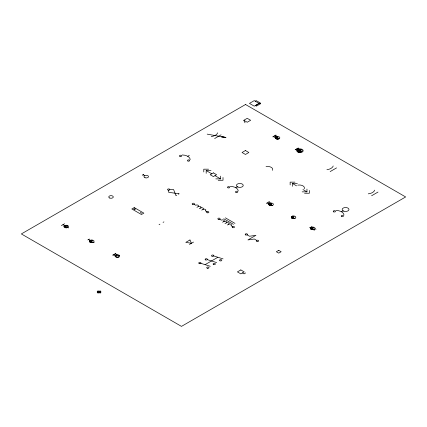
<?xml version="1.0" encoding="UTF-8"?>
<svg xmlns="http://www.w3.org/2000/svg" width="427" height="427" viewBox="0 0 427 427"><rect width="100%" height="100%" fill="white"/><g stroke="black" fill="none" stroke-linecap="round" stroke-linejoin="round"><path stroke-width="0.64" d="M168.729 190.212L168.665 192.331L179.143 193.757L178.342 194.221M255.282 101.194L256.243 100.639L260.598 103.153L259.637 103.708L254.268 100.617L249.464 103.393L254.268 106.168L259.072 103.393M142.244 175.23L143.846 174.307M61.381 225.611L64.584 223.764M243.822 120.281L247.228 118.316L250.628 120.281L247.228 122.245L243.822 120.281L245.023 122.821M214.664 138.524L221.069 134.825M187.741 156.303L189.342 155.38M133.902 209.476L135.242 208.702M87.802 239.942L89.403 239.019M272.746 136.864L275.949 135.012M176.741 195.144L175.94 195.609L173.602 189.556L169.797 189.556A1.132 0.651 0 0 1 168.099 190.127A1.132 0.651 0 0 1 168.099 188.99A1.132 0.651 0 0 1 169.797 189.556M159.057 224.687L159.922 224.186M163.061 222.376L163.925 221.875M112.621 255.197L115.824 253.35M295.164 149.808L298.366 147.955M196.927 207.346L198.128 206.652A1.697 0.982 0 0 1 200.53 206.652A1.697 0.982 0 0 1 200.53 208.04L199.329 208.734M235.768 187.693L237.369 186.77M201.731 210.121L202.932 209.427A1.697 0.982 0 0 1 205.334 209.427A1.697 0.982 0 0 1 205.334 210.815L206.935 211.739M222.574 222.227L223.775 221.538A1.697 0.982 0 0 1 226.177 221.538A1.697 0.982 0 0 1 226.177 222.921L224.976 223.615M189.412 244.447L193.554 242.061M227.377 225.002L228.578 224.308A1.697 0.982 0 0 1 230.98 224.308A1.697 0.982 0 0 1 230.98 225.696L232.582 226.62M266.341 203.428L269.544 201.576M330.151 171.595L336.556 167.896M205.056 264.671L217.866 257.273M341.509 211.76L343.111 210.837M371.597 195.758L378.002 192.065M245.626 272.933L244.025 273.856L242.424 272.933M269.41 203.503L271.209 203.465M276.237 136.741L277.262 136.741M275.81 136.95L277.678 136.95M275.564 137.163L277.844 137.163M275.404 137.371L277.881 137.371M275.314 137.579L277.796 137.579M275.287 137.788L277.55 137.788A1.132 0.651 0 0 0 277.55 136.864A1.132 0.651 0 0 0 275.949 136.864L274.347 135.941M275.314 137.996L277.304 137.996M275.404 138.204L277.219 138.204M275.564 138.417L277.256 138.417M275.81 138.626L277.422 138.626M276.189 138.834L277.838 138.834M276.915 139.042L278.185 139.042M298.654 149.685L299.679 149.685M298.227 149.893L300.096 149.893M297.982 150.101L300.261 150.101M297.822 150.315L300.298 150.315M297.731 150.523L300.213 150.523M297.704 150.731L299.967 150.731A1.132 0.651 0 0 0 299.967 149.808A1.132 0.651 0 0 0 298.366 149.808M297.731 150.939L299.722 150.939M297.822 151.147L299.637 151.147M297.982 151.361L299.674 151.361M298.227 151.569L299.839 151.569M298.606 151.777L300.256 151.777M299.332 151.985L300.603 151.985M208.589 169.183L203.786 169.183L203.786 171.953M206.188 173.341L206.188 170.565L210.991 170.565M215.795 178.886L220.599 178.886L220.599 176.116M218.197 180.274L223.001 180.274L223.001 177.499M294.945 182.148L290.141 182.148L290.141 184.923M292.543 186.311L292.543 183.535L297.347 183.535M302.151 191.856L306.954 191.856L306.954 189.081M304.552 193.244L309.356 193.244L309.356 190.469M269.677 203.348L270.878 203.348M269.207 203.62L271.348 203.62M268.941 203.925L271.481 203.925M268.946 204.079L271.348 204.079M268.807 204.234L271.348 204.234M268.807 204.389L271.081 204.389M269.01 204.811L270.745 204.811M269.079 204.928L270.809 204.928M269.48 205.238L271.081 205.238M269.747 205.392L271.348 205.392M270.142 205.542L272.015 205.542M292.249 216.249L293.274 216.249M291.822 216.457L293.691 216.457M291.577 216.665L293.856 216.665M291.417 216.873L293.893 216.873M291.326 217.081L293.808 217.081M291.299 217.295L293.562 217.295A1.132 0.651 0 0 0 293.562 216.366A1.132 0.651 0 0 0 291.961 216.366M291.326 217.503L293.317 217.503M291.417 217.711L293.232 217.711M291.577 217.919L293.269 217.919M291.822 218.128L293.434 218.128M292.201 218.341L293.851 218.341M292.927 218.549L294.198 218.549M311.464 227.34L312.489 227.34M311.037 227.548L312.906 227.548M310.792 227.756L313.071 227.756M310.632 227.97L313.108 227.97M310.541 228.178L313.023 228.178M310.514 228.386L312.777 228.386A1.132 0.651 0 0 0 312.777 227.463A1.132 0.651 0 0 0 311.176 227.463M310.541 228.594L312.532 228.594M310.632 228.803L312.447 228.803M310.792 229.016L312.484 229.016M311.037 229.224L312.649 229.224M311.416 229.432L313.066 229.432M312.142 229.641L313.413 229.641M90.492 240.284L91.517 240.284M90.065 240.492L91.933 240.492M89.819 240.7L92.099 240.7M89.659 240.913L92.136 240.908M89.569 241.122L92.051 241.122M89.542 241.33L91.805 241.33A1.132 0.651 0 0 0 91.805 240.406A1.132 0.651 0 0 0 90.204 240.406L88.602 239.478M89.569 241.538L91.559 241.538M89.659 241.746L91.474 241.746M89.819 241.954L91.511 241.954M90.065 242.168L91.677 242.168M90.444 242.376L92.093 242.376M91.17 242.584L92.44 242.584M269.079 203.77L271.412 203.812M268.877 204.506L270.942 204.544M268.877 204.656L270.809 204.698M269.207 205.083L270.878 205.12M225.926 137.521L221.661 137.174L222.083 136.394L225.926 137.521L207.196 134.137M213.665 255.922L223.07 258.89M207.26 259.621L216.665 262.589M200.855 263.32L210.26 266.288M275.415 135.322L277.417 136.48M297.832 148.265L299.033 148.959M296.765 148.884L297.699 149.423M273.28 136.555L275.282 137.713M295.697 149.498L296.898 150.192M292.543 183.535L296.546 185.846M302.951 189.545L306.954 191.856M268.743 202.04L270.547 203.081M311.176 226.54L312.19 227.121M314.966 228.723L315.98 229.31M267.142 202.964L268.946 204.005M309.575 227.463L310.589 228.05M313.365 229.651L314.379 230.233M206.188 170.565L211.792 173.805M214.994 175.652L220.599 178.886M225.376 217.839L234.983 223.385M223.775 218.763L233.382 224.308M143.045 174.766L144.646 175.689M247.126 234.855L249.528 236.243L255.933 235.32L247.927 239.942L254.332 239.019L256.734 240.406M194.125 204.341L195.726 205.264A1.697 0.982 0 0 1 198.128 205.264A1.697 0.982 0 0 1 198.128 206.652M219.772 219.227L221.373 220.151A1.697 0.982 0 0 1 223.775 220.151A1.697 0.982 0 0 1 223.775 221.538M133.907 208.702L135.242 209.476M140.376 212.438L141.711 213.212M115.29 253.654L117.297 254.818M62.982 224.687L68.587 227.922M94.207 242.717L93.406 242.253A1.132 0.651 0 0 1 91.805 242.253A1.132 0.651 0 0 1 91.805 241.33M114.222 254.273L115.824 255.197M113.155 254.887L115.162 256.051M99.112 291.465L100.057 292.009M98.093 292.057L99.037 292.602M269.544 203.428A1.132 0.651 0 0 1 271.145 203.428A1.132 0.651 0 0 1 271.145 204.352A1.132 0.651 0 0 0 271.145 205.275A1.132 0.651 0 0 0 272.746 205.275M226.177 222.921A1.697 0.982 0 0 1 228.578 222.921A1.697 0.982 0 0 1 228.578 224.308M200.53 208.04A1.697 0.982 0 0 1 202.932 208.04A1.697 0.982 0 0 1 202.932 209.427M314.379 229.31A1.132 0.651 0 0 1 312.777 229.31A1.132 0.651 0 0 1 312.777 228.386M295.164 218.218A1.132 0.651 0 0 1 293.562 218.218A1.132 0.651 0 0 1 293.562 217.295M230.228 186.348A8.209 4.74 0 0 1 238.234 190.97M182.201 154.958A8.209 4.74 0 0 1 190.207 159.581M335.974 210.415A8.209 4.74 0 0 1 343.981 215.037M297.747 185.153A5.065 2.925 0 0 1 302.93 185.862A5.065 2.925 0 0 1 304.152 188.851M266.053 166.631A5.065 2.925 0 0 1 271.236 167.336A5.065 2.925 0 0 1 272.458 170.33M217.61 132.829A7.787 4.494 0 0 1 211.205 136.528M374.666 190.138A7.964 4.596 0 0 1 368.261 193.837M333.22 165.97A8.369 4.83 0 0 1 326.922 169.732M301.569 151.654A1.132 0.651 0 0 1 299.967 151.654A1.132 0.651 0 0 1 299.967 150.731M279.151 138.711A1.132 0.651 0 0 1 277.55 138.711A1.132 0.651 0 0 1 277.55 137.788M67.786 225.611L66.772 227.799L63.997 226.198L67.786 225.611M119.026 255.197L118.012 257.385L115.237 255.784L119.026 255.197M245.525 104.508L21.35 233.932L181.475 326.383L405.65 196.954L245.525 104.508M259.637 103.153L255.431 105.581L256.392 106.136L260.598 103.708L259.637 103.153M134.238 207.586L131.836 208.974L141.444 214.519L143.846 213.132L134.238 207.586M245.45 150.528L242.045 152.492L245.45 154.457L248.85 152.492L245.45 150.528M213.393 172.876L210.191 174.728L213.393 176.575L216.596 174.728L213.393 172.876M98.093 290.947L97.191 291.465L100.057 293.119L100.959 292.602L98.093 290.947M100.014 290.947L97.191 292.575L98.135 293.119L100.959 291.492L100.014 290.947M189.951 239.979L185.809 242.371L191.483 243.257L189.951 239.979M240.823 269.928L237.417 271.892L240.823 273.856L244.223 271.892L240.823 269.928M278.751 250.345L276.349 251.727L278.751 253.115L281.153 251.727L278.751 250.345M269.875 205.435A2.263 1.308 0 0 0 273.403 204.442A2.263 1.308 0 0 0 270.158 203.172A2.263 1.308 0 0 0 269.875 205.435M64.915 227.618A2.263 1.308 0 0 0 68.443 226.63A2.263 1.308 0 0 0 65.198 225.36A2.263 1.308 0 0 0 64.915 227.618M207.292 268.241A1.132 0.651 0 0 0 208.99 267.676A1.132 0.651 0 0 0 207.292 267.105A1.132 0.651 0 0 0 207.292 268.241M199.286 263.619A1.132 0.651 0 0 0 200.984 263.053A1.132 0.651 0 0 0 199.286 262.482A1.132 0.651 0 0 0 199.286 263.619M213.697 264.543A1.132 0.651 0 0 0 215.395 263.977A1.132 0.651 0 0 0 213.697 263.411A1.132 0.651 0 0 0 213.697 264.543M205.691 259.92A1.132 0.651 0 0 0 207.389 259.354A1.132 0.651 0 0 0 205.691 258.789A1.132 0.651 0 0 0 205.691 259.92M220.033 260.817A1.132 0.651 0 0 0 221.8 260.326A1.132 0.651 0 0 0 220.177 259.691A1.132 0.651 0 0 0 220.033 260.817M212.027 256.195A1.132 0.651 0 0 0 213.794 255.704A1.132 0.651 0 0 0 212.171 255.068A1.132 0.651 0 0 0 212.027 256.195M109.75 198.037A2.263 1.308 0 0 0 113.278 197.05A2.263 1.308 0 0 0 110.033 195.779A2.263 1.308 0 0 0 109.75 198.037M245.69 234.935A1.132 0.651 0 0 0 247.457 234.444A1.132 0.651 0 0 0 245.829 233.809A1.132 0.651 0 0 0 245.69 234.935M256.969 241.431A1.132 0.651 0 0 0 258.666 240.865A1.132 0.651 0 0 0 256.969 240.3A1.132 0.651 0 0 0 256.969 241.431M232.816 227.65A1.132 0.651 0 0 0 234.514 227.084A1.132 0.651 0 0 0 232.816 226.518A1.132 0.651 0 0 0 232.816 227.65M218.336 219.302A1.132 0.651 0 0 0 220.097 218.811A1.132 0.651 0 0 0 218.475 218.176A1.132 0.651 0 0 0 218.336 219.302M207.17 212.763A1.132 0.651 0 0 0 208.867 212.198A1.132 0.651 0 0 0 207.17 211.632A1.132 0.651 0 0 0 207.17 212.763M192.758 204.448A1.132 0.651 0 0 0 194.456 203.882A1.132 0.651 0 0 0 192.758 203.311A1.132 0.651 0 0 0 192.758 204.448M116.293 257.251A2.263 1.308 0 0 0 119.688 256.12A2.263 1.308 0 0 0 116.293 254.988A2.263 1.308 0 0 0 116.293 257.251M90.535 242.413A2.263 1.308 0 0 0 94.063 241.42A2.263 1.308 0 0 0 90.818 240.155A2.263 1.308 0 0 0 90.535 242.413M144.977 177.696A2.263 1.308 0 0 0 148.505 176.709A2.263 1.308 0 0 0 145.26 175.438A2.263 1.308 0 0 0 144.977 177.696M311.507 229.47A2.263 1.308 0 0 0 315.035 228.482A2.263 1.308 0 0 0 311.79 227.212A2.263 1.308 0 0 0 311.507 229.47M292.431 218.427A2.263 1.308 0 0 0 295.826 217.295A2.263 1.308 0 0 0 292.431 216.158A2.263 1.308 0 0 0 292.431 218.427M237.93 187.047A3.395 1.959 0 0 0 243.225 185.564A3.395 1.959 0 0 0 238.351 183.658A3.395 1.959 0 0 0 237.93 187.047M235.998 192.433A1.132 0.651 0 0 0 237.764 191.942A1.132 0.651 0 0 0 236.136 191.307A1.132 0.651 0 0 0 235.998 192.433M228.061 187.837A1.132 0.651 0 0 0 229.758 187.272A1.132 0.651 0 0 0 228.061 186.706A1.132 0.651 0 0 0 228.061 187.837M187.976 161.043A1.132 0.651 0 0 0 189.737 160.552A1.132 0.651 0 0 0 188.115 159.917A1.132 0.651 0 0 0 187.976 161.043M179.97 156.421A1.132 0.651 0 0 0 181.731 155.93A1.132 0.651 0 0 0 180.109 155.295A1.132 0.651 0 0 0 179.97 156.421M343.879 211.189A3.395 1.959 0 0 0 348.976 209.492A3.395 1.959 0 0 0 343.879 207.789A3.395 1.959 0 0 0 343.879 211.189M341.813 216.526A1.132 0.651 0 0 0 343.511 215.961A1.132 0.651 0 0 0 341.813 215.395A1.132 0.651 0 0 0 341.813 216.526M333.807 211.904A1.132 0.651 0 0 0 335.505 211.338A1.132 0.651 0 0 0 333.807 210.773A1.132 0.651 0 0 0 333.807 211.904M298.697 151.815A2.263 1.308 0 0 0 302.225 150.822A2.263 1.308 0 0 0 298.98 149.557A2.263 1.308 0 0 0 298.697 151.815M298.169 152.263A3.208 1.852 0 0 0 303.17 150.864A3.208 1.852 0 0 0 298.564 149.066A3.208 1.852 0 0 0 298.169 152.263M276.28 138.871A2.263 1.308 0 0 0 279.808 137.884A2.263 1.308 0 0 0 276.563 136.613A2.263 1.308 0 0 0 276.28 138.871"/></g></svg>
